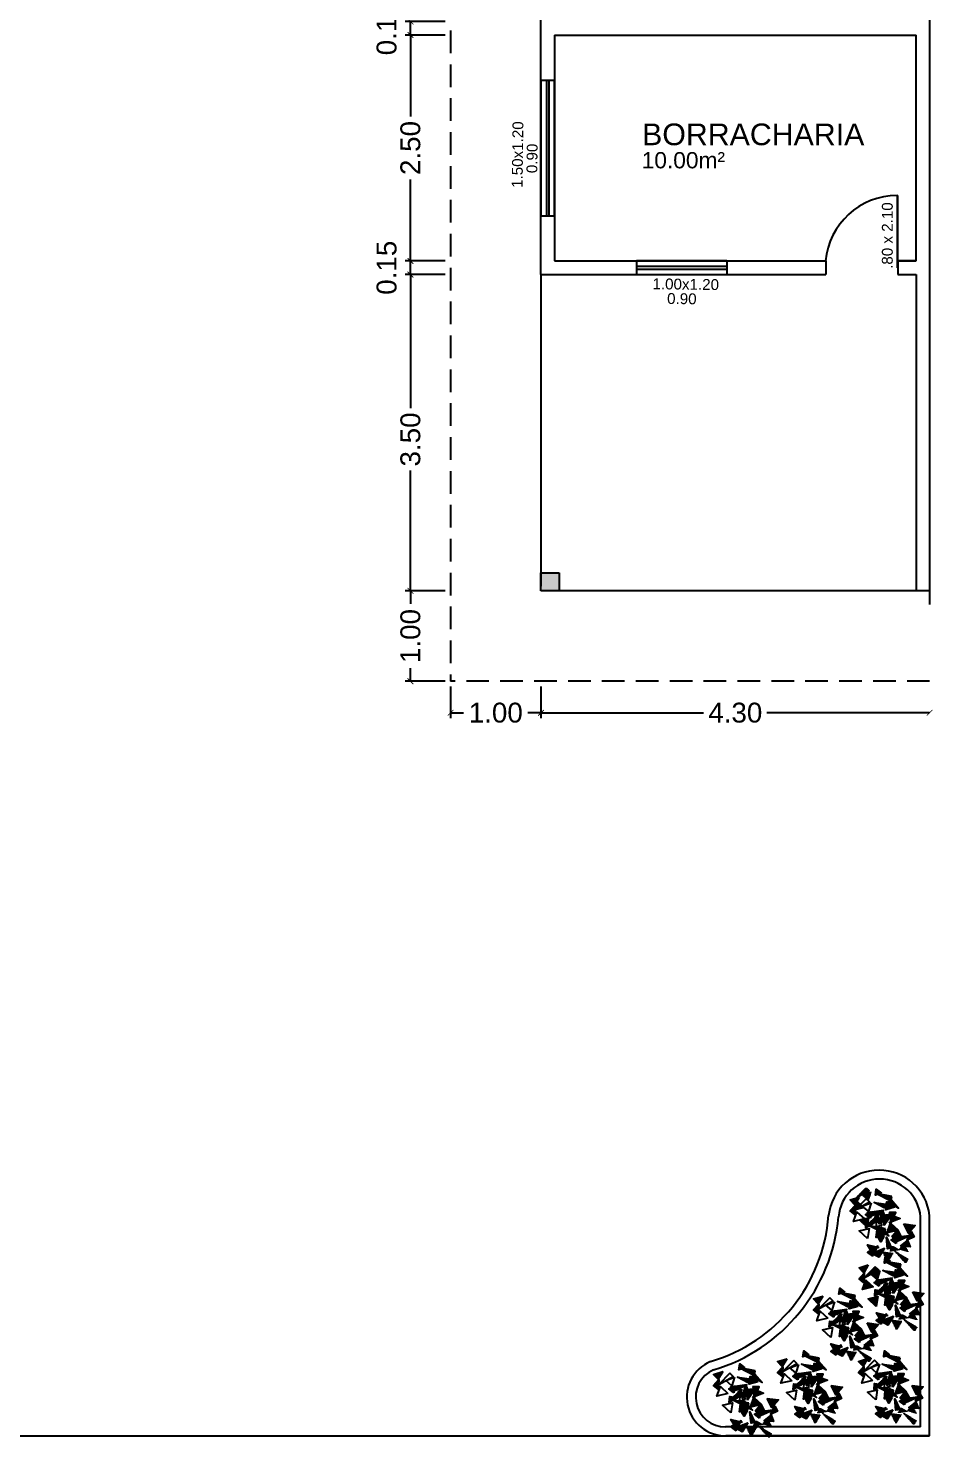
# Model space of a CAD drawing. Header units: millimetres. Extents: x 470 to 592, y 144 to 194.
# Drawn here: x 581.88 to 591.88, y 152.37 to 168 of the extents above; entities that cross this region are included whole.
import ezdxf

# ---------------------------------------------------------------- set-up
doc = ezdxf.new("R2010")
doc.units = ezdxf.units.MM
doc.linetypes.add('HIDDEN', pattern=[0.375, 0.25, -0.125])
for name, color, linetype in [('COTA', 1, 'Continuous'), ('DETALHE', 8, 'Continuous'), ('JANELA', 5, 'Continuous'), ('PAREDE', 7, 'Continuous'), ('PORTA', 3, 'Continuous'), ('TELHADO', 2, 'HIDDEN'), ('TEXTO', 4, 'Continuous'), ('VEGET', 3, 'Continuous')]:
    doc.layers.add(name, color=color, linetype=linetype)
doc.styles.add('ARIAL', font='arial.ttf')
doc.styles.add('SWIS721', font='swissi.ttf')
doc.dimstyles.get("Standard").update_dxf_attribs({"dimtxt": 0.13, "dimasz": 0.05, "dimexe": 0.06, "dimexo": 0.0625, "dimgap": 0.09, "dimtad": 0, "dimzin": 0, "dimdsep": 46, "dimtxsty": 'ARIAL', "dimblk1": 'DOT', "dimblk2": 'DOT', "dimsah": 1, "dimcen": 0.06, "dimclrt": 4, "dimadec": 0, "dimazin": 0, "dimtfac": 1, "dimtofl": 0, "dimtmove": 0, "dimatfit": 3, "dimldrblk": 'DOT', "dimfxl": 0, "dimtolj": 1, "dimtzin": 0, "dimarcsym": 0})

# ---------------------------------------------------------------- blocks, each defined once
blk = doc.blocks.new('_ArchTick')
at = {"layer": 'COTA', "color": 0, "const_width": 0.15}
blk.add_lwpolyline([(-0.5, -0.5), (0.5, 0.5)], dxfattribs=at)
blk = doc.blocks.new('*D73')
at = {"layer": 'COTA', "color": 0, "transparency": 16777216}
for p, q in [((586.489, 165.278), (586.045, 165.278)), ((586.105, 165.278), (586.105, 163.798)), ((586.105, 161.778), (586.105, 163.108)), ((586.489, 161.778), (586.045, 161.778))]:
    blk.add_line(p, q, dxfattribs=at)
at = {"layer": 'DEFPOINTS', "color": 0, "transparency": 16777216}
for p in [(586.105, 165.278), (586.549, 165.278), (586.549, 161.778)]:
    blk.add_point(p, dxfattribs=at)
at = {"layer": 'COTA', "color": 0, "transparency": 16777216, "xscale": 0.06350000000000001, "yscale": 0.06350000000000001, "zscale": 0.06350000000000001}
for p, rotation in [((586.105, 165.278), 90), ((586.105, 161.778), 270)]:
    blk.add_blockref('_ArchTick', p, dxfattribs=dict(at, rotation=rotation))
at = {"layer": 'COTA', "color": 4, "transparency": 16777216, "insert": (586.105, 163.453), "char_height": 0.22, "attachment_point": 5, "rotation": 90, "style": 'ARIAL'}
blk.add_mtext('\\A1;3.50', dxfattribs=at)
blk = doc.blocks.new('*D129')
at = {"layer": 'COTA', "color": 0, "transparency": 16777216}
for p, q in [((586.489, 165.428), (586.045, 165.428)), ((586.105, 165.278), (586.105, 165.428)), ((586.489, 165.278), (586.045, 165.278))]:
    blk.add_line(p, q, dxfattribs=at)
at = {"layer": 'DEFPOINTS', "color": 0, "transparency": 16777216}
for p in [(586.105, 165.428), (586.549, 165.428), (586.549, 165.278)]:
    blk.add_point(p, dxfattribs=at)
at = {"layer": 'COTA', "color": 0, "transparency": 16777216, "xscale": 0.06350000000000001, "yscale": 0.06350000000000001, "zscale": 0.06350000000000001}
for p, rotation in [((586.105, 165.428), 90), ((586.105, 165.278), 270)]:
    blk.add_blockref('_ArchTick', p, dxfattribs=dict(at, rotation=rotation))
at = {"layer": 'COTA', "color": 4, "transparency": 16777216, "insert": (585.842, 165.353), "char_height": 0.22, "attachment_point": 5, "rotation": 90, "style": 'ARIAL'}
blk.add_mtext('\\A1;0.15', dxfattribs=at)
blk = doc.blocks.new('*D130')
at = {"layer": 'COTA', "color": 0, "transparency": 16777216}
for p, q in [((586.489, 167.928), (586.045, 167.928)), ((586.105, 167.928), (586.105, 167.025)), ((586.105, 165.428), (586.105, 166.331)), ((586.489, 165.428), (586.045, 165.428))]:
    blk.add_line(p, q, dxfattribs=at)
at = {"layer": 'DEFPOINTS', "color": 0, "transparency": 16777216}
for p in [(586.549, 167.928), (586.105, 165.428), (586.549, 165.428)]:
    blk.add_point(p, dxfattribs=at)
at = {"layer": 'COTA', "color": 0, "transparency": 16777216, "xscale": 0.06350000000000001, "yscale": 0.06350000000000001, "zscale": 0.06350000000000001}
for p, rotation in [((586.105, 167.928), 90), ((586.105, 165.428), 270)]:
    blk.add_blockref('_ArchTick', p, dxfattribs=dict(at, rotation=rotation))
at = {"layer": 'COTA', "color": 4, "transparency": 16777216, "insert": (586.105, 166.678), "char_height": 0.22, "attachment_point": 5, "rotation": 90, "style": 'ARIAL'}
blk.add_mtext('\\A1;2.50', dxfattribs=at)
blk = doc.blocks.new('*D131')
at = {"layer": 'COTA', "color": 0, "transparency": 16777216}
for p, q in [((586.489, 168.078), (586.045, 168.078)), ((586.105, 167.928), (586.105, 168.078)), ((586.489, 167.928), (586.045, 167.928))]:
    blk.add_line(p, q, dxfattribs=at)
at = {"layer": 'DEFPOINTS', "color": 0, "transparency": 16777216}
for p in [(586.105, 168.078), (586.549, 168.078), (586.549, 167.928)]:
    blk.add_point(p, dxfattribs=at)
at = {"layer": 'COTA', "color": 0, "transparency": 16777216, "xscale": 0.06350000000000001, "yscale": 0.06350000000000001, "zscale": 0.06350000000000001}
for p, rotation in [((586.105, 168.078), 90), ((586.105, 167.928), 270)]:
    blk.add_blockref('_ArchTick', p, dxfattribs=dict(at, rotation=rotation))
at = {"layer": 'COTA', "color": 4, "transparency": 16777216, "insert": (585.842, 168.003), "char_height": 0.22, "attachment_point": 5, "rotation": 90, "style": 'ARIAL'}
blk.add_mtext('\\A1;0.15', dxfattribs=at)
blk = doc.blocks.new('*D135')
at = {"layer": 'COTA', "color": 0, "transparency": 16777216}
for p, q in [((586.489, 161.778), (586.045, 161.778)), ((586.105, 161.778), (586.105, 161.635)), ((586.105, 160.778), (586.105, 160.921)), ((586.489, 160.778), (586.045, 160.778))]:
    blk.add_line(p, q, dxfattribs=at)
at = {"layer": 'DEFPOINTS', "color": 0, "transparency": 16777216}
for p in [(586.549, 161.778), (586.105, 160.778), (586.549, 160.778)]:
    blk.add_point(p, dxfattribs=at)
at = {"layer": 'COTA', "color": 0, "transparency": 16777216, "xscale": 0.06350000000000001, "yscale": 0.06350000000000001, "zscale": 0.06350000000000001}
for p, rotation in [((586.105, 161.778), 90), ((586.105, 160.778), 270)]:
    blk.add_blockref('_ArchTick', p, dxfattribs=dict(at, rotation=rotation))
at = {"layer": 'COTA', "color": 4, "transparency": 16777216, "insert": (586.105, 161.278), "char_height": 0.22, "attachment_point": 5, "rotation": 90, "style": 'ARIAL'}
blk.add_mtext('\\A1;1.00', dxfattribs=at)
blk = doc.blocks.new('*D136')
at = {"layer": 'COTA', "color": 0, "transparency": 16777216}
for p, q in [((586.549, 160.719), (586.549, 160.369)), ((587.549, 160.719), (587.549, 160.369)), ((586.549, 160.429), (586.692, 160.429)), ((587.549, 160.429), (587.405, 160.429))]:
    blk.add_line(p, q, dxfattribs=at)
at = {"layer": 'DEFPOINTS', "color": 0, "transparency": 16777216}
for p in [(586.549, 160.779), (587.549, 160.779), (587.549, 160.429)]:
    blk.add_point(p, dxfattribs=at)
at = {"layer": 'COTA', "color": 0, "transparency": 16777216, "xscale": 0.06350000000000001, "yscale": 0.06350000000000001, "zscale": 0.06350000000000001, "rotation": 180}
blk.add_blockref('_ArchTick', (586.549, 160.429), dxfattribs=at)
at = {"layer": 'COTA', "color": 0, "transparency": 16777216, "xscale": 0.06350000000000001, "yscale": 0.06350000000000001, "zscale": 0.06350000000000001}
blk.add_blockref('_ArchTick', (587.549, 160.429), dxfattribs=at)
at = {"layer": 'COTA', "color": 4, "transparency": 16777216, "insert": (587.049, 160.429), "char_height": 0.22, "attachment_point": 5, "style": 'ARIAL'}
blk.add_mtext('\\A1;1.00', dxfattribs=at)
blk = doc.blocks.new('*D137')
at = {"layer": 'COTA', "color": 0, "transparency": 16777216}
for p, q in [((587.549, 160.719), (587.549, 160.369)), ((587.549, 160.429), (589.349, 160.429)), ((591.849, 160.429), (590.048, 160.429))]:
    blk.add_line(p, q, dxfattribs=at)
at = {"layer": 'DEFPOINTS', "color": 0, "transparency": 16777216}
for p in [(587.549, 160.779), (591.849, 160.429), (591.849, 160.429)]:
    blk.add_point(p, dxfattribs=at)
at = {"layer": 'COTA', "color": 0, "transparency": 16777216, "xscale": 0.06350000000000001, "yscale": 0.06350000000000001, "zscale": 0.06350000000000001, "rotation": 180}
blk.add_blockref('_ArchTick', (587.549, 160.429), dxfattribs=at)
at = {"layer": 'COTA', "color": 0, "transparency": 16777216, "xscale": 0.06350000000000001, "yscale": 0.06350000000000001, "zscale": 0.06350000000000001}
blk.add_blockref('_ArchTick', (591.849, 160.429), dxfattribs=at)
at = {"layer": 'COTA', "color": 4, "transparency": 16777216, "insert": (589.699, 160.429), "char_height": 0.22, "attachment_point": 5, "style": 'ARIAL'}
blk.add_mtext('\\A1;4.30', dxfattribs=at)
blk = doc.blocks.new('VGARB__2')
for points in [[(52.9, 45.1), (41.9, 28.6), (42.8, 49.5)], [(-48.7, 15.5), (-40.5, 28.8), (-51.9, 31.8)], [(-40.2, 6.2), (-32.3, 32.4), (-32.6, 3.9)], [(-39.6, 28.1), (-25.7, 37.1), (-35.2, 41)], [(-10.8, 26.1), (-15.9, 45), (-27.6, 31.8)], [(3.8, 14.9), (4, 31.4), (-4.6, 25.7)], [(21.4, 37.7), (2.8, 44), (7.4, 26.9)], [(45.1, 28), (41.3, 42.6), (31.3, 43.1)], [(50.9, 19.9), (59.7, 36), (47.6, 44.1)], [(-30.1, 2.2), (-19.4, 13.5), (-32.3, 18.5)], [(-10.2, 17.2), (-8.1, -10.1), (-18.1, 16.6)], [(-7, 16.3), (-16.9, 20.7), (-16.4, 10)], [(-9.2, -8.4), (9.1, -6.7), (9.1, 7.9)], [(12.9, 3.9), (-7, 3.9), (10.9, 14.8)], [(9.2, 0.3), (2.7, 14.4), (-6.2, 6.6)], [(-5.7, 0.9), (4.3, 12.2), (-0.8, 20.8)], [(15.9, 1.5), (-0.6, -6.7), (4.7, -20.3)], [(21.6, 2.2), (4.2, 23.3), (27.7, 7.2)], [(30.5, 8.4), (27.1, 23.6), (15.8, 15.5)], [(17.6, 13.6), (15.8, 6.8), (35.4, 2.7)], [(34.2, -16), (29.1, 3), (17.4, -10.3)], [(26.4, 20.6), (32, 11.3), (37.7, 20.3)], [(56.4, 9), (54.1, 15.6), (35.6, 7.7)], [(53.2, -1.8), (43.3, 2.6), (43.9, -8.1)], [(-36, -21.4), (-37.8, -10.7), (-46.4, -17)], [(-22.4, -34.8), (-39.8, -13.7), (-16.3, -29.7)], [(-15.3, -19), (-11.1, -13.4), (-27.9, -2.4)], [(-3.5, -29.6), (-6.9, -14.4), (-18.3, -22.4)], [(-16.4, -24.4), (-18.3, -31.1), (1.3, -35.3)], [(-0.3, -18), (18.2, -10.8), (5.5, -27.4)], [(16, -8.5), (10.7, -22.6), (18.5, -28.8)], [(39.1, -0.8), (33.2, -15.2), (47.1, -15.2)], [(50, -0.9), (52.2, -28.2), (42.1, -1.5)], [(57.3, -21.5), (47.7, -34.9), (57.9, -35.1)], [(61.3, -6.4), (58.5, -21.8), (70.2, -20.4)], [(29.8, -30.1), (41.4, -45.9), (47.5, -29.3)]]:
    blk.add_lwpolyline(points, close=True)

msp = doc.modelspace()

# ---------------------------------------------------------------- hatches: boundary and pattern name
at = {"layer": 'JANELA'}
h = msp.add_hatch(dxfattribs=at)
h.set_pattern_fill('LINE', color=84, scale=0.002, angle=-90, style=0)
h.set_pattern_definition([(270, (796.5041606, 346.648144), (-0.00635, -1e-18), [])])
h.paths.add_polyline_path([(591.235, 155.01), (591.365, 154.99), (591.347, 154.95)])
h.paths.add_polyline_path([(591.365, 154.93), (591.375, 155.017), (591.46, 154.957)])
h.paths.add_polyline_path([(591.392, 155.013), (591.413, 155.034), (591.422, 155.029), (591.425, 155.043), (591.507, 154.948)])
h.paths.add_polyline_path([(591.281, 155.101), (591.292, 155.105), (591.431, 155.078), (591.425, 155.043), (591.424, 155.044), (591.413, 155.034)])
h.paths.add_polyline_path([(591.261, 155.111), (591.281, 155.101), (591.25, 155.091), (591.259, 155.158), (591.315, 155.113), (591.292, 155.105)])
h.paths.add_polyline_path([(590.984, 155.026, -0.01436), (590.994, 155.047), (591.071, 155.071), (591.022, 154.985)])
h.paths.add_polyline_path([(590.971, 154.918), (591.029, 154.982), (591.022, 154.877)])
h.paths.add_polyline_path([(591.196, 154.859), (591.2, 154.903), (591.324, 154.921), (591.323, 154.916)])
h.paths.add_polyline_path([(591.179, 154.852), (591.162, 154.889), (591.188, 154.902), (591.2, 154.903), (591.196, 154.859)])
h.paths.add_polyline_path([(591.14, 154.878), (591.162, 154.889), (591.179, 154.852), (591.196, 154.859), (591.194, 154.837)])
h.paths.add_polyline_path([(591.346, 154.755), (591.344, 154.803), (591.372, 154.817), (591.348, 154.872), (591.409, 154.88), (591.412, 154.852)])
h.paths.add_polyline_path([(591.301, 154.821), (591.323, 154.916), (591.327, 154.918), (591.348, 154.872), (591.342, 154.871), (591.344, 154.803), (591.332, 154.796)])
h.paths.add_polyline_path([(591.299, 154.81), (591.301, 154.821), (591.332, 154.796), (591.331, 154.796), (591.307, 154.794)])
h.paths.add_polyline_path([(591.259, 154.79), (591.26, 154.811), (591.272, 154.844), (591.285, 154.834), (591.299, 154.81), (591.295, 154.793)])
h.paths.add_polyline_path([(591.144, 154.73), (591.149, 154.794), (591.188, 154.788), (591.188, 154.788), (591.189, 154.788), (591.235, 154.781)])
h.paths.add_polyline_path([(591.189, 154.788), (591.188, 154.788), (591.246, 154.842), (591.234, 154.789), (591.253, 154.79), (591.251, 154.786)])
h.paths.add_polyline_path([(591.234, 154.789), (591.246, 154.842), (591.26, 154.854), (591.262, 154.852), (591.26, 154.811), (591.253, 154.79)])
h.paths.add_polyline_path([(591.262, 154.852), (591.262, 154.857), (591.269, 154.863), (591.275, 154.853), (591.272, 154.844)])
h.paths.add_polyline_path([(591.275, 154.853), (591.269, 154.863), (591.284, 154.876)])
h.paths.add_polyline_path([(591.344, 154.803), (591.342, 154.871), (591.348, 154.872), (591.372, 154.817)])
h.paths.add_polyline_path([(591.448, 154.837), (591.419, 154.804), (591.412, 154.852), (591.434, 154.883), (591.409, 154.88), (591.406, 154.904), (591.476, 154.901)])
h.paths.add_polyline_path([(591.412, 154.852), (591.409, 154.88), (591.434, 154.883)], flags=16)
h.paths.add_polyline_path([(591.429, 154.795), (591.448, 154.837), (591.465, 154.857), (591.523, 154.832)])
h.paths.add_polyline_path([(591.42, 154.792), (591.419, 154.804), (591.448, 154.837), (591.429, 154.795)])
h.paths.add_polyline_path([(591.402, 154.784), (591.419, 154.804), (591.42, 154.792)])
h.paths.add_polyline_path([(591.379, 154.676), (591.417, 154.782), (591.5, 154.706), (591.495, 154.705), (591.492, 154.709), (591.488, 154.703)])
h.paths.add_polyline_path([(591.285, 154.708), (591.308, 154.731), (591.326, 154.727), (591.355, 154.694), (591.351, 154.671), (591.335, 154.679)])
h.paths.add_polyline_path([(591.189, 154.753), (591.308, 154.731), (591.285, 154.708), (591.335, 154.679)])
h.paths.add_polyline_path([(591.355, 154.694), (591.326, 154.727), (591.36, 154.721)])
h.paths.add_polyline_path([(591.335, 154.679), (591.351, 154.671), (591.355, 154.694), (591.399, 154.642)])
h.paths.add_polyline_path([(591.43, 154.632), (591.488, 154.703), (591.495, 154.705), (591.535, 154.631)])
h.paths.add_polyline_path([(591.565, 154.773), (591.688, 154.757), (591.614, 154.673)])
h.paths.add_polyline_path([(591.272, 154.638), (591.277, 154.63), (591.258, 154.625), (591.268, 154.712), (591.353, 154.652), (591.299, 154.636)])
h.paths.add_polyline_path([(591.277, 154.63), (591.299, 154.636), (591.341, 154.635), (591.308, 154.576)])
h.paths.add_polyline_path([(591.385, 154.499), (591.372, 154.626), (591.429, 154.506)])
h.paths.add_polyline_path([(591.464, 154.572), (591.447, 154.609), (591.472, 154.622), (591.485, 154.624), (591.481, 154.579)])
h.paths.add_polyline_path([(591.424, 154.598), (591.447, 154.609), (591.464, 154.572), (591.481, 154.579), (591.479, 154.557)])
h.paths.add_polyline_path([(591.481, 154.579), (591.485, 154.624), (591.622, 154.643)])
h.paths.add_polyline_path([(591.162, 154.541), (591.26, 154.518), (591.221, 154.494), (591.195, 154.488)])
h.paths.add_polyline_path([(591.221, 154.494), (591.26, 154.518), (591.269, 154.516), (591.264, 154.505)])
h.paths.add_polyline_path([(591.206, 154.448), (591.228, 154.436), (591.217, 154.415), (591.161, 154.458), (591.221, 154.494), (591.264, 154.505), (591.241, 154.461)])
h.paths.add_polyline_path([(591.228, 154.436), (591.241, 154.461), (591.351, 154.503), (591.288, 154.405)])
h.paths.add_polyline_path([(591.333, 154.465), (591.444, 154.451), (591.388, 154.353)])
h.paths.add_polyline_path([(591.413, 154.468), (591.441, 154.527), (591.516, 154.484)])
h.paths.add_polyline_path([(591.464, 154.474), (591.612, 154.383), (591.585, 154.34)])
h.paths.add_polyline_path([(591.518, 154.491), (591.541, 154.525), (591.578, 154.523), (591.613, 154.463)])
h.paths.add_polyline_path([(591.541, 154.525), (591.556, 154.548), (591.561, 154.552), (591.578, 154.523)])
h.paths.add_polyline_path([(591.541, 154.525), (591.529, 154.526), (591.556, 154.548)])
h.paths.add_polyline_path([(591.601, 154.594), (591.646, 154.689), (591.679, 154.632)])
h.paths.add_polyline_path([(591.578, 154.523), (591.561, 154.552), (591.606, 154.588), (591.634, 154.519)])
h = msp.add_hatch(dxfattribs=at)
h.set_pattern_fill('LINE', color=84, scale=0.001, angle=-90, style=0)
h.set_pattern_definition([(270, (796.5041606, 346.7697972), (-0.003175, -6e-19), [])])
h.paths.add_polyline_path([(591.07, 154.819), (591.179, 154.846), (591.162, 154.735)])
h.paths.add_polyline_path([(591.128, 154.95), (591.007, 154.92), (591.045, 155.026)])
h.paths.add_polyline_path([(591.172, 155.036), (591.105, 155.093), (591.202, 155.13)])
h.paths.add_polyline_path([(591.027, 155.05), (591.149, 155.174), (591.185, 155.139)], flags=17)
h.paths.add_polyline_path([(591.29, 154.894), (591.312, 154.907), (591.324, 154.885), (591.257, 154.863), (591.259, 154.912), (591.295, 154.915)])
h.paths.add_polyline_path([(591.247, 154.299), (591.283, 154.264), (591.125, 154.176)])
h.paths.add_polyline_path([(591.27, 154.161), (591.203, 154.218), (591.3, 154.255)])
h.paths.add_polyline_path([(591.105, 154.045), (591.143, 154.151), (591.226, 154.075)])
h.paths.add_polyline_path([(591.277, 153.971), (591.26, 153.861), (591.168, 153.945)])
h.paths.add_polyline_path([(591.355, 153.988), (591.357, 154.037), (591.393, 154.04), (591.388, 154.02), (591.41, 154.032), (591.422, 154.011)])
h = msp.add_hatch(dxfattribs=at)
h.set_pattern_fill('LINE', color=84, scale=0.002, angle=-90, style=0)
h.set_pattern_definition([(270, (796.6021137, 345.8952225), (-0.00635, -1e-18), [])])
h.paths.add_polyline_path([(591.333, 154.257), (591.463, 154.238), (591.445, 154.197)])
h.paths.add_polyline_path([(591.463, 154.177), (591.473, 154.265), (591.558, 154.204)])
h.paths.add_polyline_path([(591.49, 154.26), (591.511, 154.281), (591.52, 154.276), (591.523, 154.29), (591.605, 154.195)])
h.paths.add_polyline_path([(591.379, 154.348), (591.39, 154.352), (591.529, 154.326), (591.523, 154.29), (591.522, 154.291), (591.511, 154.281)])
h.paths.add_polyline_path([(591.359, 154.358), (591.379, 154.348), (591.348, 154.338), (591.357, 154.405), (591.413, 154.36), (591.39, 154.352)])
h.paths.add_polyline_path([(591.082, 154.273, -0.01436), (591.092, 154.294), (591.169, 154.318), (591.12, 154.232)])
h.paths.add_polyline_path([(591.069, 154.165), (591.127, 154.229), (591.119, 154.125)])
h.paths.add_polyline_path([(591.294, 154.106), (591.298, 154.151), (591.422, 154.168), (591.421, 154.163)])
h.paths.add_polyline_path([(591.277, 154.099), (591.26, 154.136), (591.286, 154.149), (591.298, 154.151), (591.294, 154.106)])
h.paths.add_polyline_path([(591.238, 154.125), (591.26, 154.136), (591.277, 154.099), (591.294, 154.106), (591.292, 154.084)])
h.paths.add_polyline_path([(591.444, 154.002), (591.442, 154.05), (591.469, 154.065), (591.446, 154.119), (591.507, 154.127), (591.51, 154.099)])
h.paths.add_polyline_path([(591.399, 154.068), (591.421, 154.163), (591.425, 154.165), (591.446, 154.119), (591.439, 154.118), (591.442, 154.05), (591.43, 154.043)])
h.paths.add_polyline_path([(591.396, 154.057), (591.399, 154.068), (591.43, 154.043), (591.429, 154.043), (591.405, 154.041)])
h.paths.add_polyline_path([(591.357, 154.037), (591.358, 154.058), (591.37, 154.091), (591.383, 154.081), (591.396, 154.057), (591.393, 154.04)])
h.paths.add_polyline_path([(591.242, 153.977), (591.247, 154.041), (591.286, 154.035), (591.286, 154.035), (591.287, 154.035), (591.333, 154.028)])
h.paths.add_polyline_path([(591.287, 154.035), (591.286, 154.035), (591.344, 154.089), (591.332, 154.036), (591.351, 154.037), (591.349, 154.033)])
h.paths.add_polyline_path([(591.332, 154.036), (591.344, 154.089), (591.358, 154.101), (591.36, 154.1), (591.358, 154.058), (591.351, 154.037)])
h.paths.add_polyline_path([(591.36, 154.1), (591.36, 154.104), (591.367, 154.11), (591.373, 154.1), (591.37, 154.091)])
h.paths.add_polyline_path([(591.373, 154.1), (591.367, 154.11), (591.381, 154.124)])
h.paths.add_polyline_path([(591.442, 154.05), (591.439, 154.118), (591.446, 154.119), (591.469, 154.065)])
h.paths.add_polyline_path([(591.546, 154.084), (591.517, 154.051), (591.51, 154.099), (591.532, 154.13), (591.507, 154.127), (591.503, 154.151), (591.574, 154.148)])
h.paths.add_polyline_path([(591.51, 154.099), (591.507, 154.127), (591.532, 154.13)], flags=16)
h.paths.add_polyline_path([(591.527, 154.042), (591.546, 154.084), (591.563, 154.104), (591.621, 154.079)])
h.paths.add_polyline_path([(591.518, 154.039), (591.517, 154.051), (591.546, 154.084), (591.527, 154.042)])
h.paths.add_polyline_path([(591.5, 154.032), (591.517, 154.051), (591.518, 154.039)])
h.paths.add_polyline_path([(591.477, 153.923), (591.515, 154.029), (591.597, 153.953), (591.593, 153.952), (591.59, 153.956), (591.586, 153.95)])
h.paths.add_polyline_path([(591.383, 153.955), (591.406, 153.978), (591.424, 153.974), (591.453, 153.941), (591.449, 153.918), (591.433, 153.926)])
h.paths.add_polyline_path([(591.287, 154), (591.406, 153.978), (591.383, 153.955), (591.433, 153.926)])
h.paths.add_polyline_path([(591.453, 153.941), (591.424, 153.974), (591.458, 153.968)])
h.paths.add_polyline_path([(591.433, 153.926), (591.449, 153.918), (591.453, 153.941), (591.497, 153.889)])
h.paths.add_polyline_path([(591.528, 153.879), (591.586, 153.95), (591.593, 153.952), (591.632, 153.879)])
h.paths.add_polyline_path([(591.663, 154.02), (591.786, 154.004), (591.712, 153.92)])
h.paths.add_polyline_path([(591.37, 153.885), (591.375, 153.877), (591.356, 153.872), (591.366, 153.959), (591.451, 153.899), (591.397, 153.884)])
h.paths.add_polyline_path([(591.375, 153.877), (591.397, 153.884), (591.439, 153.882), (591.406, 153.823)])
h.paths.add_polyline_path([(591.483, 153.746), (591.47, 153.873), (591.527, 153.753)])
h.paths.add_polyline_path([(591.562, 153.819), (591.545, 153.856), (591.57, 153.869), (591.583, 153.871), (591.579, 153.826)])
h.paths.add_polyline_path([(591.522, 153.845), (591.545, 153.856), (591.562, 153.819), (591.579, 153.826), (591.577, 153.804)])
h.paths.add_polyline_path([(591.579, 153.826), (591.583, 153.871), (591.72, 153.89)])
h.paths.add_polyline_path([(591.26, 153.788), (591.358, 153.765), (591.319, 153.741), (591.293, 153.735)])
h.paths.add_polyline_path([(591.319, 153.741), (591.358, 153.765), (591.367, 153.763), (591.362, 153.752)])
h.paths.add_polyline_path([(591.304, 153.695), (591.326, 153.683), (591.315, 153.662), (591.259, 153.705), (591.319, 153.741), (591.362, 153.752), (591.339, 153.709)])
h.paths.add_polyline_path([(591.326, 153.683), (591.339, 153.709), (591.449, 153.75), (591.386, 153.652)])
h.paths.add_polyline_path([(591.431, 153.712), (591.542, 153.698), (591.486, 153.6)])
h.paths.add_polyline_path([(591.511, 153.715), (591.539, 153.774), (591.614, 153.731)])
h.paths.add_polyline_path([(591.562, 153.721), (591.71, 153.63), (591.683, 153.587)])
h.paths.add_polyline_path([(591.616, 153.738), (591.639, 153.772), (591.676, 153.77), (591.711, 153.71)])
h.paths.add_polyline_path([(591.639, 153.772), (591.654, 153.795), (591.659, 153.799), (591.676, 153.77)])
h.paths.add_polyline_path([(591.639, 153.772), (591.627, 153.773), (591.654, 153.795)])
h.paths.add_polyline_path([(591.699, 153.841), (591.744, 153.936), (591.777, 153.879)])
h.paths.add_polyline_path([(591.676, 153.77), (591.659, 153.799), (591.704, 153.836), (591.732, 153.766)])
h = msp.add_hatch(dxfattribs=at)
h.set_pattern_fill('LINE', color=84, scale=0.002, angle=-90, style=0)
h.set_pattern_definition([(270, (796.0992234, 345.552022), (-0.00635, -1e-18), [])])
h.paths.add_polyline_path([(590.83, 153.914), (590.96, 153.894), (590.942, 153.854)])
h.paths.add_polyline_path([(590.96, 153.834), (590.97, 153.921), (591.055, 153.861)])
h.paths.add_polyline_path([(590.987, 153.917), (591.008, 153.937), (591.017, 153.933), (591.02, 153.947), (591.102, 153.852)])
h.paths.add_polyline_path([(590.876, 154.005), (590.887, 154.009), (591.027, 153.982), (591.02, 153.947), (591.019, 153.948), (591.008, 153.937)])
h.paths.add_polyline_path([(590.856, 154.015), (590.876, 154.005), (590.845, 153.995), (590.855, 154.062), (590.91, 154.017), (590.887, 154.009)])
h.paths.add_polyline_path([(590.579, 153.93, -0.01436), (590.589, 153.951), (590.666, 153.975), (590.617, 153.889)])
h.paths.add_polyline_path([(590.566, 153.822), (590.624, 153.886), (590.617, 153.781)])
h.paths.add_polyline_path([(590.791, 153.763), (590.795, 153.807), (590.919, 153.825), (590.918, 153.82)])
h.paths.add_polyline_path([(590.774, 153.755), (590.757, 153.793), (590.783, 153.806), (590.795, 153.807), (590.791, 153.763)])
h.paths.add_polyline_path([(590.735, 153.782), (590.757, 153.793), (590.774, 153.755), (590.791, 153.763), (590.789, 153.74)])
h.paths.add_polyline_path([(590.941, 153.658), (590.939, 153.706), (590.967, 153.721), (590.943, 153.776), (591.004, 153.784), (591.007, 153.756)])
h.paths.add_polyline_path([(590.896, 153.725), (590.918, 153.82), (590.922, 153.822), (590.943, 153.776), (590.937, 153.775), (590.939, 153.706), (590.927, 153.7)])
h.paths.add_polyline_path([(590.894, 153.714), (590.896, 153.725), (590.927, 153.7), (590.927, 153.699), (590.902, 153.698)])
h.paths.add_polyline_path([(590.854, 153.694), (590.855, 153.715), (590.867, 153.748), (590.88, 153.738), (590.894, 153.714), (590.89, 153.697)])
h.paths.add_polyline_path([(590.739, 153.633), (590.745, 153.698), (590.783, 153.692), (590.783, 153.692), (590.785, 153.692), (590.83, 153.685)])
h.paths.add_polyline_path([(590.785, 153.692), (590.783, 153.692), (590.841, 153.746), (590.829, 153.692), (590.848, 153.694), (590.847, 153.69)])
h.paths.add_polyline_path([(590.829, 153.692), (590.841, 153.746), (590.855, 153.758), (590.857, 153.756), (590.855, 153.715), (590.848, 153.694)])
h.paths.add_polyline_path([(590.857, 153.756), (590.857, 153.761), (590.864, 153.767), (590.87, 153.756), (590.867, 153.748)])
h.paths.add_polyline_path([(590.87, 153.756), (590.864, 153.767), (590.879, 153.78)])
h.paths.add_polyline_path([(590.939, 153.706), (590.937, 153.775), (590.943, 153.776), (590.967, 153.721)])
h.paths.add_polyline_path([(591.043, 153.741), (591.014, 153.708), (591.007, 153.756), (591.029, 153.787), (591.004, 153.784), (591.001, 153.808), (591.071, 153.805)])
h.paths.add_polyline_path([(591.007, 153.756), (591.004, 153.784), (591.029, 153.787)], flags=16)
h.paths.add_polyline_path([(591.024, 153.699), (591.043, 153.741), (591.06, 153.761), (591.118, 153.736)])
h.paths.add_polyline_path([(591.015, 153.695), (591.014, 153.708), (591.043, 153.741), (591.024, 153.699)])
h.paths.add_polyline_path([(590.997, 153.688), (591.014, 153.708), (591.015, 153.695)])
h.paths.add_polyline_path([(590.974, 153.58), (591.012, 153.686), (591.095, 153.61), (591.09, 153.609), (591.087, 153.613), (591.083, 153.607)])
h.paths.add_polyline_path([(590.88, 153.612), (590.903, 153.634), (590.922, 153.631), (590.95, 153.598), (590.946, 153.575), (590.93, 153.583)])
h.paths.add_polyline_path([(590.784, 153.657), (590.903, 153.634), (590.88, 153.612), (590.93, 153.583)])
h.paths.add_polyline_path([(590.95, 153.598), (590.922, 153.631), (590.955, 153.625)])
h.paths.add_polyline_path([(590.93, 153.583), (590.946, 153.575), (590.95, 153.598), (590.994, 153.546)])
h.paths.add_polyline_path([(591.025, 153.536), (591.083, 153.607), (591.09, 153.609), (591.13, 153.535)])
h.paths.add_polyline_path([(591.16, 153.677), (591.283, 153.661), (591.209, 153.576)])
h.paths.add_polyline_path([(590.867, 153.541), (590.872, 153.534), (590.853, 153.528), (590.863, 153.616), (590.948, 153.556), (590.894, 153.54)])
h.paths.add_polyline_path([(590.872, 153.534), (590.894, 153.54), (590.936, 153.539), (590.903, 153.479)])
h.paths.add_polyline_path([(590.98, 153.403), (590.967, 153.529), (591.024, 153.41)])
h.paths.add_polyline_path([(591.059, 153.476), (591.042, 153.513), (591.067, 153.526), (591.08, 153.527), (591.076, 153.483)])
h.paths.add_polyline_path([(591.019, 153.502), (591.042, 153.513), (591.059, 153.476), (591.076, 153.483), (591.074, 153.461)])
h.paths.add_polyline_path([(591.076, 153.483), (591.08, 153.527), (591.217, 153.547)])
h.paths.add_polyline_path([(590.757, 153.445), (590.855, 153.422), (590.816, 153.398), (590.791, 153.392)])
h.paths.add_polyline_path([(590.816, 153.398), (590.855, 153.422), (590.864, 153.419), (590.859, 153.409)])
h.paths.add_polyline_path([(590.801, 153.352), (590.823, 153.34), (590.812, 153.319), (590.756, 153.362), (590.816, 153.398), (590.859, 153.409), (590.836, 153.365)])
h.paths.add_polyline_path([(590.823, 153.34), (590.836, 153.365), (590.946, 153.407), (590.883, 153.309)])
h.paths.add_polyline_path([(590.928, 153.369), (591.039, 153.355), (590.983, 153.257)])
h.paths.add_polyline_path([(591.008, 153.372), (591.036, 153.431), (591.112, 153.388)])
h.paths.add_polyline_path([(591.059, 153.378), (591.207, 153.287), (591.18, 153.244)])
h.paths.add_polyline_path([(591.113, 153.395), (591.136, 153.429), (591.173, 153.427), (591.208, 153.366)])
h.paths.add_polyline_path([(591.136, 153.429), (591.151, 153.452), (591.156, 153.456), (591.173, 153.427)])
h.paths.add_polyline_path([(591.136, 153.429), (591.124, 153.43), (591.151, 153.452)])
h.paths.add_polyline_path([(591.196, 153.498), (591.241, 153.592), (591.274, 153.536)])
h.paths.add_polyline_path([(591.173, 153.427), (591.156, 153.456), (591.201, 153.492), (591.229, 153.423)])
h = msp.add_hatch(dxfattribs=at)
h.set_pattern_fill('LINE', color=84, scale=0.002, angle=-90, style=0)
h.set_pattern_definition([(270, (795.701252, 344.858364), (-0.00635, -1e-18), [])])
h.paths.add_polyline_path([(590.432, 153.22), (590.562, 153.201), (590.544, 153.16)])
h.paths.add_polyline_path([(590.562, 153.14), (590.572, 153.228), (590.657, 153.167)])
h.paths.add_polyline_path([(590.589, 153.223), (590.61, 153.244), (590.619, 153.239), (590.622, 153.253), (590.704, 153.158)])
h.paths.add_polyline_path([(590.478, 153.311), (590.489, 153.315), (590.629, 153.289), (590.622, 153.253), (590.621, 153.254), (590.61, 153.244)])
h.paths.add_polyline_path([(590.458, 153.321), (590.478, 153.311), (590.447, 153.301), (590.457, 153.368), (590.512, 153.323), (590.489, 153.315)])
h.paths.add_polyline_path([(590.181, 153.236, -0.01436), (590.191, 153.257), (590.268, 153.282), (590.219, 153.195)])
h.paths.add_polyline_path([(590.168, 153.128), (590.226, 153.192), (590.219, 153.088)])
h.paths.add_polyline_path([(590.393, 153.069), (590.397, 153.114), (590.521, 153.131), (590.52, 153.127)])
h.paths.add_polyline_path([(590.376, 153.062), (590.359, 153.1), (590.385, 153.112), (590.397, 153.114), (590.393, 153.069)])
h.paths.add_polyline_path([(590.337, 153.089), (590.359, 153.1), (590.376, 153.062), (590.393, 153.069), (590.391, 153.047)])
h.paths.add_polyline_path([(590.543, 152.965), (590.541, 153.013), (590.569, 153.028), (590.545, 153.082), (590.606, 153.09), (590.609, 153.062)])
h.paths.add_polyline_path([(590.498, 153.031), (590.52, 153.127), (590.525, 153.129), (590.545, 153.082), (590.539, 153.082), (590.541, 153.013), (590.529, 153.006)])
h.paths.add_polyline_path([(590.496, 153.02), (590.498, 153.031), (590.529, 153.006), (590.529, 153.006), (590.504, 153.004)])
h.paths.add_polyline_path([(590.456, 153.001), (590.457, 153.021), (590.469, 153.055), (590.482, 153.044), (590.496, 153.02), (590.492, 153.003)])
h.paths.add_polyline_path([(590.341, 152.94), (590.347, 153.005), (590.385, 152.999), (590.385, 152.998), (590.387, 152.998), (590.432, 152.991)])
h.paths.add_polyline_path([(590.387, 152.998), (590.385, 152.999), (590.443, 153.052), (590.431, 152.999), (590.45, 153), (590.449, 152.996)])
h.paths.add_polyline_path([(590.431, 152.999), (590.443, 153.052), (590.457, 153.065), (590.459, 153.063), (590.457, 153.021), (590.45, 153)])
h.paths.add_polyline_path([(590.459, 153.063), (590.459, 153.067), (590.466, 153.073), (590.472, 153.063), (590.469, 153.055)])
h.paths.add_polyline_path([(590.472, 153.063), (590.466, 153.073), (590.481, 153.087)])
h.paths.add_polyline_path([(590.541, 153.013), (590.539, 153.082), (590.545, 153.082), (590.569, 153.028)])
h.paths.add_polyline_path([(590.645, 153.047), (590.616, 153.014), (590.609, 153.062), (590.631, 153.094), (590.606, 153.09), (590.603, 153.114), (590.673, 153.111)])
h.paths.add_polyline_path([(590.609, 153.062), (590.606, 153.09), (590.631, 153.094)], flags=16)
h.paths.add_polyline_path([(590.626, 153.005), (590.645, 153.047), (590.662, 153.067), (590.72, 153.042)])
h.paths.add_polyline_path([(590.617, 153.002), (590.616, 153.014), (590.645, 153.047), (590.626, 153.005)])
h.paths.add_polyline_path([(590.599, 152.995), (590.616, 153.014), (590.617, 153.002)])
h.paths.add_polyline_path([(590.576, 152.887), (590.614, 152.992), (590.697, 152.916), (590.692, 152.915), (590.689, 152.919), (590.685, 152.913)])
h.paths.add_polyline_path([(590.482, 152.918), (590.505, 152.941), (590.524, 152.937), (590.552, 152.904), (590.548, 152.881), (590.532, 152.889)])
h.paths.add_polyline_path([(590.387, 152.963), (590.505, 152.941), (590.482, 152.918), (590.532, 152.889)])
h.paths.add_polyline_path([(590.552, 152.904), (590.524, 152.937), (590.557, 152.931)])
h.paths.add_polyline_path([(590.532, 152.889), (590.548, 152.881), (590.552, 152.904), (590.596, 152.853)])
h.paths.add_polyline_path([(590.627, 152.842), (590.685, 152.913), (590.692, 152.915), (590.732, 152.842)])
h.paths.add_polyline_path([(590.762, 152.984), (590.885, 152.967), (590.811, 152.883)])
h.paths.add_polyline_path([(590.469, 152.848), (590.474, 152.84), (590.455, 152.835), (590.465, 152.922), (590.55, 152.862), (590.496, 152.847)])
h.paths.add_polyline_path([(590.474, 152.84), (590.496, 152.847), (590.538, 152.845), (590.505, 152.786)])
h.paths.add_polyline_path([(590.582, 152.709), (590.569, 152.836), (590.626, 152.716)])
h.paths.add_polyline_path([(590.661, 152.782), (590.644, 152.82), (590.669, 152.832), (590.682, 152.834), (590.678, 152.79)])
h.paths.add_polyline_path([(590.621, 152.809), (590.644, 152.82), (590.661, 152.782), (590.678, 152.79), (590.676, 152.767)])
h.paths.add_polyline_path([(590.678, 152.79), (590.682, 152.834), (590.819, 152.853)])
h.paths.add_polyline_path([(590.359, 152.752), (590.457, 152.728), (590.418, 152.704), (590.393, 152.698)])
h.paths.add_polyline_path([(590.418, 152.704), (590.457, 152.728), (590.466, 152.726), (590.461, 152.715)])
h.paths.add_polyline_path([(590.403, 152.658), (590.425, 152.647), (590.414, 152.625), (590.358, 152.668), (590.418, 152.704), (590.461, 152.715), (590.438, 152.672)])
h.paths.add_polyline_path([(590.425, 152.647), (590.438, 152.672), (590.548, 152.714), (590.485, 152.615)])
h.paths.add_polyline_path([(590.53, 152.675), (590.641, 152.661), (590.585, 152.564)])
h.paths.add_polyline_path([(590.61, 152.678), (590.638, 152.737), (590.714, 152.694)])
h.paths.add_polyline_path([(590.661, 152.684), (590.809, 152.593), (590.782, 152.55)])
h.paths.add_polyline_path([(590.715, 152.701), (590.738, 152.735), (590.775, 152.733), (590.81, 152.673)])
h.paths.add_polyline_path([(590.738, 152.735), (590.753, 152.758), (590.758, 152.762), (590.775, 152.733)])
h.paths.add_polyline_path([(590.738, 152.735), (590.726, 152.736), (590.753, 152.758)])
h.paths.add_polyline_path([(590.798, 152.804), (590.843, 152.899), (590.876, 152.843)])
h.paths.add_polyline_path([(590.775, 152.733), (590.758, 152.762), (590.803, 152.799), (590.831, 152.729)])
h = msp.add_hatch(dxfattribs=at)
h.set_pattern_fill('LINE', color=84, scale=0.002, angle=-90, style=0)
h.set_pattern_definition([(270, (796.595064, 344.8605855), (-0.00635, -1e-18), [])])
h.paths.add_polyline_path([(591.326, 153.222), (591.456, 153.203), (591.438, 153.162)])
h.paths.add_polyline_path([(591.456, 153.142), (591.466, 153.23), (591.551, 153.17)])
h.paths.add_polyline_path([(591.483, 153.225), (591.504, 153.246), (591.513, 153.241), (591.516, 153.255), (591.598, 153.16)])
h.paths.add_polyline_path([(591.372, 153.313), (591.383, 153.317), (591.522, 153.291), (591.516, 153.255), (591.515, 153.256), (591.504, 153.246)])
h.paths.add_polyline_path([(591.352, 153.323), (591.372, 153.313), (591.341, 153.303), (591.35, 153.37), (591.406, 153.325), (591.383, 153.317)])
h.paths.add_polyline_path([(591.075, 153.238, -0.01436), (591.085, 153.259), (591.162, 153.284), (591.113, 153.198)])
h.paths.add_polyline_path([(591.062, 153.13), (591.12, 153.194), (591.112, 153.09)])
h.paths.add_polyline_path([(591.287, 153.072), (591.291, 153.116), (591.415, 153.133), (591.414, 153.129)])
h.paths.add_polyline_path([(591.27, 153.064), (591.253, 153.102), (591.278, 153.114), (591.291, 153.116), (591.287, 153.072)])
h.paths.add_polyline_path([(591.231, 153.091), (591.253, 153.102), (591.27, 153.064), (591.287, 153.072), (591.285, 153.049)])
h.paths.add_polyline_path([(591.437, 152.967), (591.435, 153.015), (591.462, 153.03), (591.439, 153.085), (591.5, 153.093), (591.503, 153.065)])
h.paths.add_polyline_path([(591.392, 153.034), (591.414, 153.129), (591.418, 153.131), (591.439, 153.085), (591.432, 153.084), (591.435, 153.015), (591.423, 153.008)])
h.paths.add_polyline_path([(591.389, 153.022), (591.392, 153.034), (591.423, 153.008), (591.422, 153.008), (591.398, 153.006)])
h.paths.add_polyline_path([(591.35, 153.003), (591.351, 153.023), (591.363, 153.057), (591.376, 153.046), (591.389, 153.022), (591.386, 153.005)])
h.paths.add_polyline_path([(591.235, 152.942), (591.24, 153.007), (591.279, 153.001), (591.279, 153.001), (591.28, 153.001), (591.326, 152.994)])
h.paths.add_polyline_path([(591.28, 153.001), (591.279, 153.001), (591.337, 153.054), (591.325, 153.001), (591.344, 153.002), (591.342, 152.999)])
h.paths.add_polyline_path([(591.325, 153.001), (591.337, 153.054), (591.351, 153.067), (591.353, 153.065), (591.351, 153.023), (591.344, 153.002)])
h.paths.add_polyline_path([(591.353, 153.065), (591.353, 153.069), (591.36, 153.076), (591.366, 153.065), (591.363, 153.057)])
h.paths.add_polyline_path([(591.366, 153.065), (591.36, 153.076), (591.374, 153.089)])
h.paths.add_polyline_path([(591.435, 153.015), (591.432, 153.084), (591.439, 153.085), (591.462, 153.03)])
h.paths.add_polyline_path([(591.539, 153.05), (591.51, 153.016), (591.503, 153.065), (591.524, 153.096), (591.5, 153.093), (591.496, 153.116), (591.567, 153.113)])
h.paths.add_polyline_path([(591.503, 153.065), (591.5, 153.093), (591.524, 153.096)], flags=16)
h.paths.add_polyline_path([(591.52, 153.008), (591.539, 153.05), (591.556, 153.069), (591.614, 153.045)])
h.paths.add_polyline_path([(591.511, 153.004), (591.51, 153.016), (591.539, 153.05), (591.52, 153.008)])
h.paths.add_polyline_path([(591.493, 152.997), (591.51, 153.016), (591.511, 153.004)])
h.paths.add_polyline_path([(591.469, 152.889), (591.508, 152.994), (591.59, 152.918), (591.585, 152.917), (591.583, 152.921), (591.579, 152.916)])
h.paths.add_polyline_path([(591.376, 152.92), (591.399, 152.943), (591.417, 152.94), (591.446, 152.906), (591.442, 152.884), (591.426, 152.892)])
h.paths.add_polyline_path([(591.28, 152.966), (591.399, 152.943), (591.376, 152.92), (591.426, 152.892)])
h.paths.add_polyline_path([(591.446, 152.906), (591.417, 152.94), (591.451, 152.933)])
h.paths.add_polyline_path([(591.426, 152.892), (591.442, 152.884), (591.446, 152.906), (591.49, 152.855)])
h.paths.add_polyline_path([(591.521, 152.845), (591.579, 152.916), (591.585, 152.917), (591.625, 152.844)])
h.paths.add_polyline_path([(591.656, 152.986), (591.779, 152.97), (591.705, 152.885)])
h.paths.add_polyline_path([(591.363, 152.85), (591.368, 152.842), (591.349, 152.837), (591.359, 152.925), (591.444, 152.864), (591.39, 152.849)])
h.paths.add_polyline_path([(591.368, 152.842), (591.39, 152.849), (591.432, 152.847), (591.399, 152.788)])
h.paths.add_polyline_path([(591.476, 152.711), (591.463, 152.838), (591.519, 152.719)])
h.paths.add_polyline_path([(591.555, 152.784), (591.538, 152.822), (591.563, 152.834), (591.576, 152.836), (591.572, 152.792)])
h.paths.add_polyline_path([(591.515, 152.811), (591.538, 152.822), (591.555, 152.784), (591.572, 152.792), (591.57, 152.769)])
h.paths.add_polyline_path([(591.572, 152.792), (591.576, 152.836), (591.713, 152.855)])
h.paths.add_polyline_path([(591.253, 152.754), (591.351, 152.73), (591.312, 152.706), (591.286, 152.7)])
h.paths.add_polyline_path([(591.312, 152.706), (591.351, 152.73), (591.36, 152.728), (591.355, 152.717)])
h.paths.add_polyline_path([(591.297, 152.66), (591.319, 152.649), (591.308, 152.627), (591.252, 152.67), (591.312, 152.706), (591.355, 152.717), (591.332, 152.674)])
h.paths.add_polyline_path([(591.319, 152.649), (591.332, 152.674), (591.442, 152.716), (591.379, 152.617)])
h.paths.add_polyline_path([(591.424, 152.677), (591.535, 152.663), (591.479, 152.566)])
h.paths.add_polyline_path([(591.504, 152.681), (591.532, 152.739), (591.607, 152.696)])
h.paths.add_polyline_path([(591.555, 152.687), (591.703, 152.595), (591.676, 152.552)])
h.paths.add_polyline_path([(591.609, 152.704), (591.632, 152.738), (591.669, 152.735), (591.704, 152.675)])
h.paths.add_polyline_path([(591.632, 152.738), (591.647, 152.76), (591.652, 152.764), (591.669, 152.735)])
h.paths.add_polyline_path([(591.632, 152.738), (591.62, 152.738), (591.647, 152.76)])
h.paths.add_polyline_path([(591.692, 152.806), (591.737, 152.901), (591.77, 152.845)])
h.paths.add_polyline_path([(591.669, 152.735), (591.652, 152.764), (591.697, 152.801), (591.725, 152.732)])
h = msp.add_hatch(dxfattribs=at)
h.set_pattern_fill('LINE', color=84, scale=0.002, angle=-90, style=0)
h.set_pattern_definition([(270, (794.9929014, 344.716282), (-0.00635, -1e-18), [])])
h.paths.add_polyline_path([(589.723, 153.078), (589.854, 153.059), (589.836, 153.018)])
h.paths.add_polyline_path([(589.854, 152.998), (589.864, 153.086), (589.949, 153.025)])
h.paths.add_polyline_path([(589.881, 153.081), (589.902, 153.102), (589.911, 153.097), (589.914, 153.111), (589.995, 153.016)])
h.paths.add_polyline_path([(589.769, 153.169), (589.781, 153.173), (589.92, 153.147), (589.914, 153.111), (589.913, 153.112), (589.902, 153.102)])
h.paths.add_polyline_path([(589.75, 153.179), (589.769, 153.169), (589.739, 153.159), (589.748, 153.226), (589.804, 153.181), (589.781, 153.173)])
h.paths.add_polyline_path([(589.472, 153.094, -0.01436), (589.482, 153.115), (589.56, 153.139), (589.511, 153.053)])
h.paths.add_polyline_path([(589.459, 152.986), (589.518, 153.05), (589.51, 152.946)])
h.paths.add_polyline_path([(589.685, 152.927), (589.689, 152.972), (589.813, 152.989), (589.812, 152.984)])
h.paths.add_polyline_path([(589.668, 152.92), (589.651, 152.957), (589.676, 152.97), (589.689, 152.972), (589.685, 152.927)])
h.paths.add_polyline_path([(589.628, 152.946), (589.651, 152.957), (589.668, 152.92), (589.685, 152.927), (589.683, 152.905)])
h.paths.add_polyline_path([(589.835, 152.823), (589.833, 152.871), (589.86, 152.886), (589.836, 152.94), (589.897, 152.948), (589.901, 152.92)])
h.paths.add_polyline_path([(589.79, 152.889), (589.812, 152.984), (589.816, 152.986), (589.836, 152.94), (589.83, 152.939), (589.833, 152.871), (589.821, 152.864)])
h.paths.add_polyline_path([(589.787, 152.878), (589.79, 152.889), (589.821, 152.864), (589.82, 152.864), (589.796, 152.862)])
h.paths.add_polyline_path([(589.748, 152.859), (589.749, 152.879), (589.761, 152.913), (589.774, 152.902), (589.787, 152.878), (589.783, 152.861)])
h.paths.add_polyline_path([(589.633, 152.798), (589.638, 152.863), (589.677, 152.856), (589.677, 152.856), (589.678, 152.856), (589.724, 152.849)])
h.paths.add_polyline_path([(589.678, 152.856), (589.677, 152.856), (589.735, 152.91), (589.723, 152.857), (589.742, 152.858), (589.74, 152.854)])
h.paths.add_polyline_path([(589.723, 152.857), (589.735, 152.91), (589.748, 152.923), (589.751, 152.921), (589.749, 152.879), (589.742, 152.858)])
h.paths.add_polyline_path([(589.751, 152.921), (589.751, 152.925), (589.758, 152.931), (589.764, 152.921), (589.761, 152.913)])
h.paths.add_polyline_path([(589.764, 152.921), (589.758, 152.931), (589.772, 152.945)])
h.paths.add_polyline_path([(589.833, 152.871), (589.83, 152.939), (589.836, 152.94), (589.86, 152.886)])
h.paths.add_polyline_path([(589.936, 152.905), (589.907, 152.872), (589.901, 152.92), (589.922, 152.952), (589.897, 152.948), (589.894, 152.972), (589.964, 152.969)])
h.paths.add_polyline_path([(589.901, 152.92), (589.897, 152.948), (589.922, 152.952)], flags=16)
h.paths.add_polyline_path([(589.918, 152.863), (589.936, 152.905), (589.953, 152.925), (590.012, 152.9)])
h.paths.add_polyline_path([(589.909, 152.86), (589.907, 152.872), (589.936, 152.905), (589.918, 152.863)])
h.paths.add_polyline_path([(589.891, 152.853), (589.907, 152.872), (589.909, 152.86)])
h.paths.add_polyline_path([(589.867, 152.744), (589.906, 152.85), (589.988, 152.774), (589.983, 152.773), (589.981, 152.777), (589.976, 152.771)])
h.paths.add_polyline_path([(589.773, 152.776), (589.797, 152.799), (589.815, 152.795), (589.844, 152.762), (589.839, 152.739), (589.824, 152.747)])
h.paths.add_polyline_path([(589.678, 152.821), (589.797, 152.799), (589.773, 152.776), (589.824, 152.747)])
h.paths.add_polyline_path([(589.844, 152.762), (589.815, 152.795), (589.849, 152.789)])
h.paths.add_polyline_path([(589.824, 152.747), (589.839, 152.739), (589.844, 152.762), (589.888, 152.711)])
h.paths.add_polyline_path([(589.919, 152.7), (589.976, 152.771), (589.983, 152.773), (590.023, 152.7)])
h.paths.add_polyline_path([(590.053, 152.841), (590.177, 152.825), (590.103, 152.741)])
h.paths.add_polyline_path([(589.761, 152.706), (589.766, 152.698), (589.747, 152.693), (589.757, 152.78), (589.842, 152.72), (589.788, 152.705)])
h.paths.add_polyline_path([(589.766, 152.698), (589.788, 152.705), (589.83, 152.703), (589.797, 152.644)])
h.paths.add_polyline_path([(589.873, 152.567), (589.861, 152.694), (589.917, 152.574)])
h.paths.add_polyline_path([(589.953, 152.64), (589.936, 152.678), (589.961, 152.69), (589.974, 152.692), (589.97, 152.647)])
h.paths.add_polyline_path([(589.913, 152.667), (589.936, 152.678), (589.953, 152.64), (589.97, 152.647), (589.968, 152.625)])
h.paths.add_polyline_path([(589.97, 152.647), (589.974, 152.692), (590.111, 152.711)])
h.paths.add_polyline_path([(589.651, 152.61), (589.749, 152.586), (589.71, 152.562), (589.684, 152.556)])
h.paths.add_polyline_path([(589.71, 152.562), (589.749, 152.586), (589.758, 152.584), (589.753, 152.573)])
h.paths.add_polyline_path([(589.695, 152.516), (589.717, 152.505), (589.706, 152.483), (589.65, 152.526), (589.71, 152.562), (589.753, 152.573), (589.73, 152.53)])
h.paths.add_polyline_path([(589.717, 152.505), (589.73, 152.53), (589.84, 152.571), (589.777, 152.473)])
h.paths.add_polyline_path([(589.821, 152.533), (589.933, 152.519), (589.877, 152.421)])
h.paths.add_polyline_path([(589.902, 152.536), (589.93, 152.595), (590.005, 152.552)])
h.paths.add_polyline_path([(589.953, 152.542), (590.1, 152.451), (590.074, 152.408)])
h.paths.add_polyline_path([(590.007, 152.559), (590.03, 152.593), (590.067, 152.591), (590.102, 152.531)])
h.paths.add_polyline_path([(590.03, 152.593), (590.045, 152.616), (590.05, 152.62), (590.067, 152.591)])
h.paths.add_polyline_path([(590.03, 152.593), (590.018, 152.594), (590.045, 152.616)])
h.paths.add_polyline_path([(590.09, 152.662), (590.135, 152.757), (590.167, 152.7)])
h.paths.add_polyline_path([(590.067, 152.591), (590.05, 152.62), (590.095, 152.657), (590.123, 152.587)])
at = {"layer": 'PAREDE'}
msp.add_hatch(color=256, dxfattribs=at).paths.add_polyline_path([(587.749, 161.978), (587.549, 161.978), (587.549, 161.778), (587.749, 161.778)])

# ---------------------------------------------------------------- linework, layer by layer
for p, q in [((587.549, 165.278), (587.549, 170.228)), ((591.849, 170.228), (591.849, 161.628)), ((587.699, 167.928), (591.699, 167.928)), ((587.699, 167.928), (587.699, 165.428)), ((591.699, 165.428), (591.699, 167.928)), ((587.699, 165.428), (590.699, 165.428)), ((591.499, 165.428), (591.699, 165.428)), ((587.549, 165.278), (590.699, 165.278)), ((591.499, 165.278), (591.699, 165.278)), ((591.699, 165.278), (591.699, 161.778)), ((587.549, 161.978), (587.749, 161.978)), ((587.549, 161.778), (587.549, 161.978)), ((587.749, 161.978), (587.749, 161.778)), ((587.749, 161.778), (587.549, 161.778)), ((591.849, 161.778), (591.699, 161.778)), ((511.849, 152.428), (591.849, 152.428))]:
    msp.add_line(p, q)
at = {"layer": 'DETALHE'}
for p, q in [((587.549, 167.429), (587.549, 165.928)), ((587.699, 165.928), (587.699, 167.428)), ((589.606, 165.428), (588.606, 165.428)), ((587.549, 165.278), (587.549, 161.828)), ((588.606, 165.278), (589.606, 165.278)), ((591.699, 161.778), (587.749, 161.778))]:
    msp.add_line(p, q, dxfattribs=at)
at = {"layer": 'JANELA'}
for p, q in [((587.549, 167.428), (587.699, 167.428)), ((587.609, 167.428), (587.609, 165.928)), ((587.639, 165.928), (587.639, 167.428)), ((587.549, 165.928), (587.699, 165.928)), ((588.606, 165.428), (588.606, 165.278)), ((589.606, 165.368), (588.606, 165.368)), ((589.606, 165.428), (589.606, 165.278)), ((588.606, 165.338), (589.606, 165.338))]:
    msp.add_line(p, q, dxfattribs=at)
at = {"layer": 'PAREDE'}
for p, q in [((590.699, 165.428), (590.699, 165.278)), ((591.699, 165.428), (591.499, 165.428)), ((591.499, 165.428), (591.499, 165.278)), ((591.749, 152.528), (591.749, 154.867)), ((591.849, 152.428), (591.849, 154.868)), ((591.749, 152.528), (589.592, 152.528)), ((591.849, 152.428), (589.593, 152.428))]:
    msp.add_line(p, q, dxfattribs=at)
for centre, radius, start, end in [((591.29, 154.806), 0.562, 6.2651, 173.7637), ((591.295, 154.813), 0.456, 4.9439, 175.0856), ((588.918, 154.996), 1.817, 286.1364, 355.9481), ((588.901, 155.023), 1.947, 286.6145, 354.9614), ((589.59, 152.856), 0.428, 112.9434, 270.4231), ((589.59, 152.856), 0.329, 113.7714, 270.3621)]:
    msp.add_arc(centre, radius, start, end, dxfattribs=at)
at = {"layer": 'PORTA'}
for p, q in [((591.489, 166.153), (591.489, 165.353)), ((591.489, 166.153), (591.499, 166.153)), ((591.499, 165.353), (591.499, 166.153)), ((591.489, 165.353), (591.499, 165.353))]:
    msp.add_line(p, q, dxfattribs=at)
msp.add_arc((591.492, 165.356), 0.797, 90.2562, 174.8303, dxfattribs=at)
at = {"layer": 'TELHADO'}
for p in [(586.549, 174.728), (591.849, 160.778)]:
    msp.add_line(p, (586.549, 160.778), dxfattribs=at)

# ---------------------------------------------------------------- block references
at = {"layer": 'VEGET', "xscale": -0.006347894095411671, "yscale": 0.006347894095370066, "zscale": 0.006347894095440552, "rotation": 118.7431707247332}
for p in [(591.306, 154.847), (591.404, 154.095), (590.901, 153.751), (590.503, 153.058), (591.397, 153.06), (589.795, 152.916)]:
    msp.add_blockref('VGARB__2', p, dxfattribs=at)

# ---------------------------------------------------------------- texts
at = {"layer": 'TEXTO', "style": 'SWIS721'}
for s, rotation, p in [('1.50x1.20', 89.2353, (587.345, 166.236)), ('0.90', 89.2353, (587.508, 166.399)), ('.80 x 2.10', 90, (591.441, 165.341)), ('1.00x1.20', 359.2353, (588.782, 165.116)), ('0.90', 359.2353, (588.944, 164.953))]:
    msp.add_text(s, height=0.12, rotation=rotation, dxfattribs=at).set_placement(p)
for s, height, p in [('BORRACHARIA', 0.24, (588.668, 166.709)), ('10.00m²', 0.18, (588.663, 166.453))]:
    msp.add_text(s, height=height, dxfattribs=at).set_placement(p)

# ---------------------------------------------------------------- dimensions: what is measured, and where the dimension line sits
at = {"layer": 'COTA'}
for base, p1, p2, picture, middle in [((586.105, 168.078), (586.549, 167.928), (586.549, 168.078), '*D131', (585.842, 168.003)), ((586.105, 165.428), (586.549, 165.278), (586.549, 165.428), '*D129', (585.842, 165.353))]:
    dim = msp.add_linear_dim(base=base, p1=p1, p2=p2, angle=90, dimstyle='Standard', override={"dimtxt": 0.22, "dimasz": 0.0635, "dimexo": 0.06, "dimgap": 0.06, "dimtad": 1, "dimblk": 'ARCHTICK', "dimsah": 0, "dimtmove": 2, "dimldrblk": 'ArchTick'}, dxfattribs=at)
    dim.commit()
    dim.dimension.update_dxf_attribs({"geometry": picture, "text_midpoint": middle})
for base, p1, p2, picture, middle in [((586.105, 165.428), (586.549, 167.928), (586.549, 165.428), '*D130', (586.105, 166.678)), ((586.105, 165.278), (586.549, 161.778), (586.549, 165.278), '*D73', (586.105, 163.453)), ((586.105, 160.778), (586.549, 161.778), (586.549, 160.778), '*D135', (586.105, 161.278))]:
    dim = msp.add_linear_dim(base=base, p1=p1, p2=p2, angle=90, dimstyle='Standard', override={"dimtxt": 0.22, "dimasz": 0.0635, "dimexo": 0.06, "dimgap": 0.06, "dimtad": 1, "dimblk": 'ARCHTICK', "dimsah": 0, "dimtmove": 2, "dimldrblk": 'ArchTick'}, dxfattribs=at)
    dim.commit()
    dim.dimension.update_dxf_attribs({"geometry": picture, "text_midpoint": middle, "dimtype": 160})
for base, p1, p2, picture, middle in [((587.549, 160.429), (586.549, 160.779), (587.549, 160.779), '*D136', (587.049, 160.429)), ((591.849, 160.429), (587.549, 160.779), (591.849, 160.429), '*D137', (589.699, 160.429))]:
    dim = msp.add_linear_dim(base=base, p1=p1, p2=p2, dimstyle='Standard', override={"dimtxt": 0.22, "dimasz": 0.0635, "dimexo": 0.06, "dimgap": 0.06, "dimtad": 1, "dimblk": 'ARCHTICK', "dimsah": 0, "dimtmove": 2, "dimldrblk": 'ArchTick'}, dxfattribs=at)
    dim.commit()
    dim.dimension.update_dxf_attribs({"geometry": picture, "text_midpoint": middle, "dimtype": 160})

doc.saveas('drawing.dxf')
